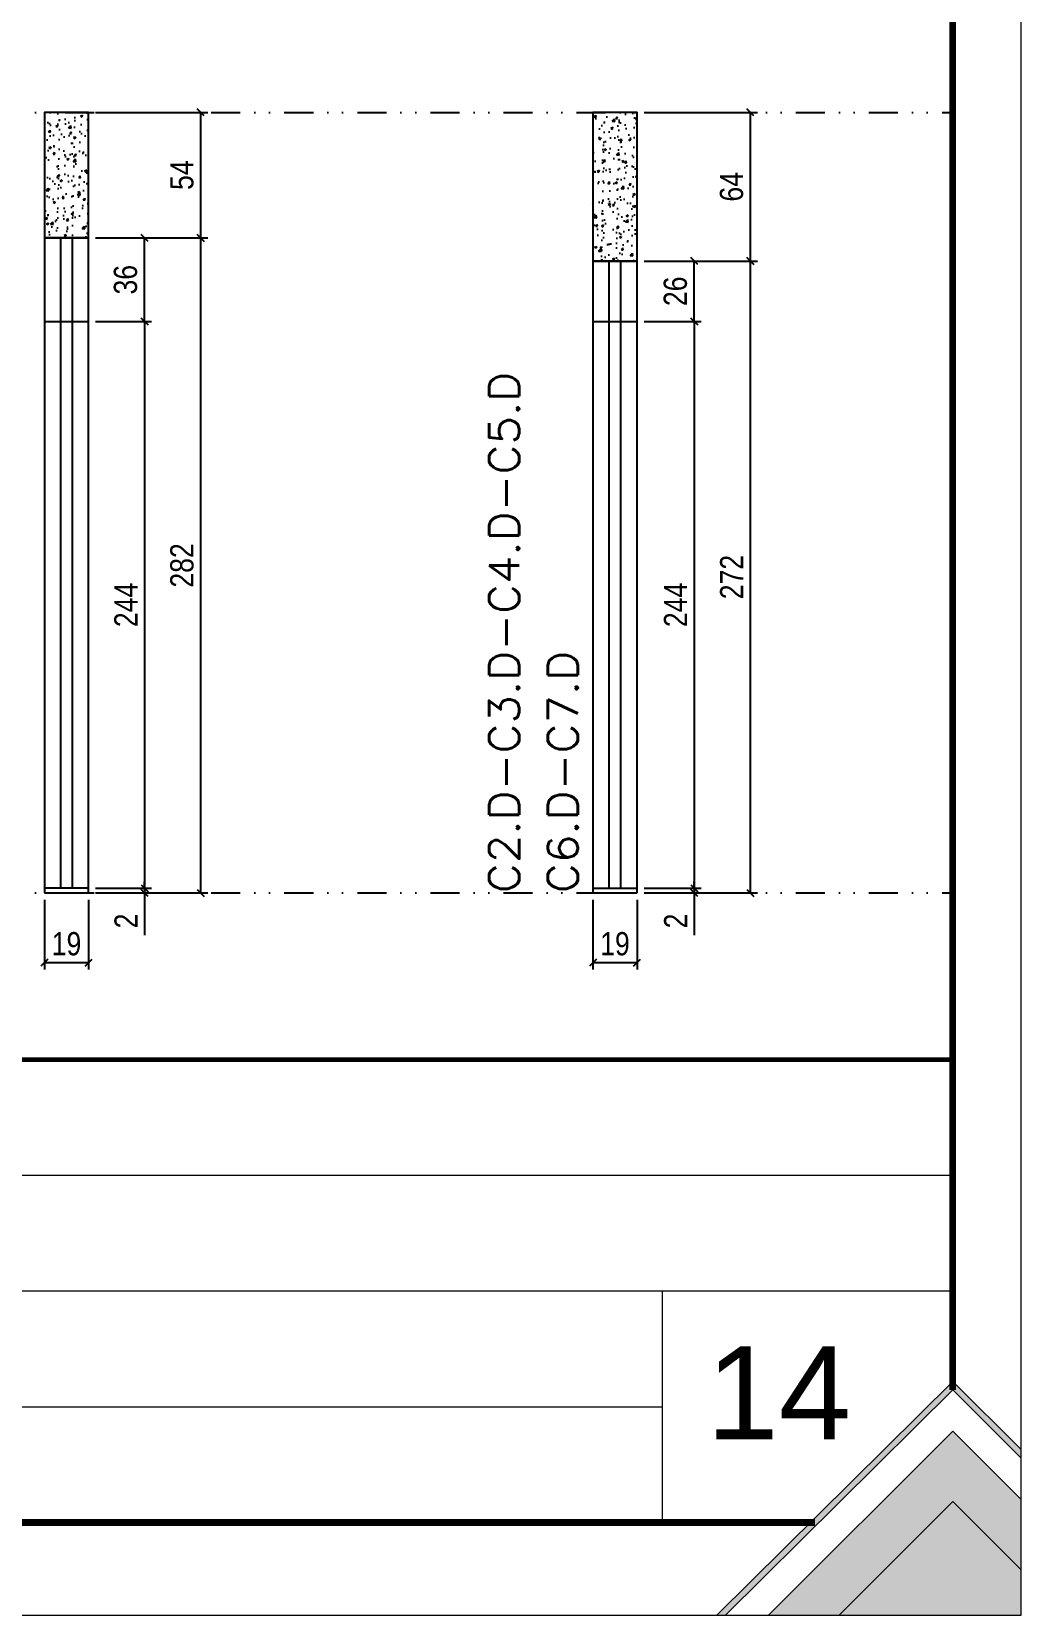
# Model space of a CAD drawing. Extents: x 71 to 6311, y -2991 to 2643.
# Drawn here: x 2716 to 3141, y -2991 to -2310 of the extents above; entities that cross this region are included whole.
import ezdxf
from ezdxf.enums import TextEntityAlignment as Align

# ---------------------------------------------------------------- set-up
doc = ezdxf.new("R2010")
doc.units = 0
doc.linetypes.add('CONTINUO', pattern=[0])
doc.linetypes.add('DIVIDE2', pattern=[0.625, 0.25, -0.125, 0, -0.125, 0, -0.125])
for name, color, linetype in [('COTA', 241, 'Continuous'), ('Nível', 160, 'Continuous'), ('Painéis', 200, 'Continuous'), ('SARR_2.2x7', 40, 'Continuous')]:
    doc.layers.add(name, color=color, linetype=linetype)
doc.layers.add('Folhas', color=255, linetype='Continuous', lineweight=9)
doc.layers.add('Texto Seção', color=7, linetype='Continuous', lineweight=15)
doc.styles.add('ARIAL', font='arial.ttf')
doc.styles.add('COTA TECNICA', font='techl___.ttf', dxfattribs={"height": 10})
doc.styles.add('REGUA-120', font='ROMANS.shx', dxfattribs={"height": 15})
doc.dimstyles.new('PAINEL-NOVA', dxfattribs={"dimtxt": 10, "dimasz": 3, "dimexe": 3, "dimexo": 3, "dimgap": 3, "dimtad": 1, "dimdec": 1, "dimzin": 12, "dimdsep": 46, "dimtxsty": 'COTA TECNICA', "dimblk1": 'OBLIQUE', "dimblk2": 'OBLIQUE', "dimsah": 1, "dimcen": 0.9, "dimclrd": 4, "dimclre": 4, "dimclrt": 240, "dimadec": 1, "dimazin": 3, "dimtfac": 1, "dimtdec": 1, "dimtix": 1, "dimtmove": 0, "dimatfit": 3, "dimfxl": 1, "dimtolj": 1, "dimtzin": 12, "dimarcsym": 0})

# ---------------------------------------------------------------- blocks, each defined once
blk = doc.blocks.new('9999999999')
at = {"transparency": 33554687}
h = blk.add_hatch(color=30, dxfattribs=at)
h.dxf.hatch_style = 1
h.paths.add_polyline_path([(1357.72, 0), (1354.03, 0), (1455.46, 100.67), (1485, 71.32), (1485, 67.65), (1455.46, 97.01)])
at = {"true_color": 0x000000, "transparency": 33554687}
h = blk.add_hatch(color=18, dxfattribs=at)
h.dxf.hatch_style = 1
h.paths.add_polyline_path([(1406.56, 0), (1376.24, 0), (1455.46, 79.22), (1485, 49.87), (1485, 19.64), (1455.51, 48.94)])
at = {"true_color": 0xff7f00, "transparency": 33554687}
h = blk.add_hatch(color=30, dxfattribs=at)
h.dxf.hatch_style = 1
h.paths.add_polyline_path([(1485, 19.64), (1485, 0), (1406.56, 0), (1455.51, 48.94)])
at = {"color": 30, "linetype": 'CONTINUO'}
for p, q in [((396.92, 189.43), (1455.46, 189.43)), ((396.92, 139.62), (1455.46, 139.62)), ((1330.41, 139.62), (1330.41, 40)), ((396.92, 89.81), (1330.41, 89.81))]:
    blk.add_line(p, q, dxfattribs=at)
at = {"color": 30, "linetype": 'CONTINUO', "const_width": 2}
blk.add_lwpolyline([(1455.46, 97.01), (1455.46, 239.24), (50, 239.24), (50, 40), (1396.18, 40)], dxfattribs=at)
at = {"color": 30, "transparency": 33554687}
for points in [[(1485, 71.32), (1455.46, 100.67), (1354.03, 0)], [(1485, 67.65), (1455.46, 97.01), (1357.72, 0)], [(1376.24, 0), (1455.46, 79.22), (1485, 49.87)], [(1406.56, 0), (1455.51, 48.94), (1485, 19.64)]]:
    blk.add_lwpolyline(points, dxfattribs=at)
at = {"layer": 'Folhas'}
blk.add_lwpolyline([(0, 0), (1485, 0), (1485, 1050), (0, 1050)], close=True, dxfattribs=at)
at = {"layer": 'Folhas', "color": 30, "const_width": 3}
for points in [[(1396.18, 1010), (50, 1010), (50, 40), (1396.18, 40)], [(1455.46, 97.01), (1455.46, 952.99)]]:
    blk.add_lwpolyline(points, dxfattribs=at)
blk = doc.blocks.new('_Oblique')
at = {"color": 0, "linetype": 'ByBlock', "lineweight": -2}
blk.add_line((-0.5, -0.5), (0.5, 0.5), dxfattribs=at)
blk = doc.blocks.new('*D346')
at = {"layer": 'COTA', "color": 4, "linetype": 'Continuous', "lineweight": -2, "ltscale": 30, "transparency": 16777216}
for p, q in [((2979.1, -2434.54), (3003.73, -2434.54)), ((3000.73, -2434.54), (3000.73, -2678.54)), ((2979.1, -2678.54), (3003.73, -2678.54))]:
    blk.add_line(p, q, dxfattribs=at)
at = {"layer": 'Defpoints', "color": 0, "linetype": 'Continuous', "ltscale": 30, "transparency": 16777216}
for p in [(2976.1, -2434.54), (2976.1, -2678.54), (3000.73, -2678.54)]:
    blk.add_point(p, dxfattribs=at)
at = {"layer": 'COTA', "color": 4, "linetype": 'Continuous', "lineweight": -2, "ltscale": 30, "transparency": 16777216, "xscale": 3, "yscale": 3, "zscale": 3}
for p, rotation in [((3000.73, -2434.54), 90), ((3000.73, -2678.54), 270)]:
    blk.add_blockref('_Oblique', p, dxfattribs=dict(at, rotation=rotation))
at = {"layer": 'COTA', "color": 240, "linetype": 'Continuous', "ltscale": 30, "transparency": 16777216, "insert": (2992.66, -2556.54), "char_height": 10, "attachment_point": 5, "rotation": 90, "style": 'COTA TECNICA'}
blk.add_mtext('\\A1;244', dxfattribs=at)
blk = doc.blocks.new('*D347')
at = {"layer": 'COTA', "color": 4, "linetype": 'Continuous', "lineweight": -2, "ltscale": 30, "transparency": 16777216}
for p, q in [((2979.1, -2408.54), (3003.73, -2408.54)), ((3000.73, -2434.54), (3000.73, -2408.54)), ((2979.1, -2434.54), (3003.73, -2434.54))]:
    blk.add_line(p, q, dxfattribs=at)
at = {"layer": 'Defpoints', "color": 0, "linetype": 'Continuous', "ltscale": 30, "transparency": 16777216}
for p in [(2976.1, -2408.54), (3000.73, -2408.54), (2976.1, -2434.54)]:
    blk.add_point(p, dxfattribs=at)
at = {"layer": 'COTA', "color": 4, "linetype": 'Continuous', "lineweight": -2, "ltscale": 30, "transparency": 16777216, "xscale": 3, "yscale": 3, "zscale": 3}
for p, rotation in [((3000.73, -2408.54), 90), ((3000.73, -2434.54), 270)]:
    blk.add_blockref('_Oblique', p, dxfattribs=dict(at, rotation=rotation))
at = {"layer": 'COTA', "color": 240, "linetype": 'Continuous', "ltscale": 30, "transparency": 16777216, "insert": (2992.63, -2421.54), "char_height": 10, "attachment_point": 5, "rotation": 90, "style": 'COTA TECNICA'}
blk.add_mtext('\\A1;26', dxfattribs=at)
blk = doc.blocks.new('*D348')
at = {"layer": 'COTA', "color": 4, "linetype": 'Continuous', "lineweight": -2, "ltscale": 30, "transparency": 16777216}
for p, q in [((2743.08, -2434.54), (2767.2, -2434.54)), ((2764.2, -2434.54), (2764.2, -2678.54)), ((2743.08, -2678.54), (2767.2, -2678.54))]:
    blk.add_line(p, q, dxfattribs=at)
at = {"layer": 'Defpoints', "color": 0, "linetype": 'Continuous', "ltscale": 30, "transparency": 16777216}
for p in [(2740.08, -2434.54), (2740.08, -2678.54), (2764.2, -2678.54)]:
    blk.add_point(p, dxfattribs=at)
at = {"layer": 'COTA', "color": 4, "linetype": 'Continuous', "lineweight": -2, "ltscale": 30, "transparency": 16777216, "xscale": 3, "yscale": 3, "zscale": 3}
for p, rotation in [((2764.2, -2434.54), 90), ((2764.2, -2678.54), 270)]:
    blk.add_blockref('_Oblique', p, dxfattribs=dict(at, rotation=rotation))
at = {"layer": 'COTA', "color": 240, "linetype": 'Continuous', "ltscale": 30, "transparency": 16777216, "insert": (2756.13, -2556.54), "char_height": 10, "attachment_point": 5, "rotation": 90, "style": 'COTA TECNICA'}
blk.add_mtext('\\A1;244', dxfattribs=at)
blk = doc.blocks.new('*D349')
at = {"layer": 'COTA', "color": 4, "linetype": 'Continuous', "lineweight": -2, "ltscale": 30, "transparency": 16777216}
for p, q in [((2743.08, -2398.54), (2767.2, -2398.54)), ((2764.2, -2434.54), (2764.2, -2398.54)), ((2743.08, -2434.54), (2767.2, -2434.54))]:
    blk.add_line(p, q, dxfattribs=at)
at = {"layer": 'Defpoints', "color": 0, "linetype": 'Continuous', "ltscale": 30, "transparency": 16777216}
for p in [(2740.08, -2398.54), (2764.2, -2398.54), (2740.08, -2434.54)]:
    blk.add_point(p, dxfattribs=at)
at = {"layer": 'COTA', "color": 4, "linetype": 'Continuous', "lineweight": -2, "ltscale": 30, "transparency": 16777216, "xscale": 3, "yscale": 3, "zscale": 3}
for p, rotation in [((2764.2, -2398.54), 90), ((2764.2, -2434.54), 270)]:
    blk.add_blockref('_Oblique', p, dxfattribs=dict(at, rotation=rotation))
at = {"layer": 'COTA', "color": 240, "linetype": 'Continuous', "ltscale": 30, "transparency": 16777216, "insert": (2755.99, -2416.54), "char_height": 10, "attachment_point": 5, "rotation": 90, "style": 'COTA TECNICA'}
blk.add_mtext('\\A1;36', dxfattribs=at)
blk = doc.blocks.new('*D361')
at = {"layer": 'COTA', "color": 4, "linetype": 'Continuous', "lineweight": -2, "ltscale": 30, "transparency": 16777216}
for p, q in [((2979.1, -2678.54), (3003.73, -2678.54)), ((3000.73, -2678.54), (3000.73, -2675.54)), ((3000.73, -2678.54), (3000.73, -2680.54)), ((2979.1, -2680.54), (3003.73, -2680.54)), ((3000.73, -2680.54), (3000.73, -2698.65))]:
    blk.add_line(p, q, dxfattribs=at)
at = {"layer": 'Defpoints', "color": 0, "linetype": 'Continuous', "ltscale": 30, "transparency": 16777216}
for p in [(2976.1, -2678.54), (3000.73, -2678.54), (2976.1, -2680.54)]:
    blk.add_point(p, dxfattribs=at)
at = {"layer": 'COTA', "color": 4, "linetype": 'Continuous', "lineweight": -2, "ltscale": 30, "transparency": 16777216, "xscale": 3, "yscale": 3, "zscale": 3}
for p, rotation in [((3000.73, -2678.54), 270), ((3000.73, -2680.54), 90)]:
    blk.add_blockref('_Oblique', p, dxfattribs=dict(at, rotation=rotation))
at = {"layer": 'COTA', "color": 240, "linetype": 'Continuous', "ltscale": 30, "transparency": 16777216, "insert": (2992.73, -2692.59), "char_height": 10, "attachment_point": 5, "rotation": 90, "style": 'COTA TECNICA'}
blk.add_mtext('\\A1;2', dxfattribs=at)
blk = doc.blocks.new('*D362')
at = {"layer": 'COTA', "color": 4, "linetype": 'Continuous', "lineweight": -2, "ltscale": 30, "transparency": 16777216}
for p, q in [((2979.1, -2408.54), (3027.9, -2408.54)), ((3024.9, -2680.54), (3024.9, -2408.54)), ((2979.1, -2680.54), (3027.9, -2680.54))]:
    blk.add_line(p, q, dxfattribs=at)
at = {"layer": 'Defpoints', "color": 0, "linetype": 'Continuous', "ltscale": 30, "transparency": 16777216}
for p in [(2976.1, -2408.54), (3024.9, -2408.54), (2976.1, -2680.54)]:
    blk.add_point(p, dxfattribs=at)
at = {"layer": 'COTA', "color": 4, "linetype": 'Continuous', "lineweight": -2, "ltscale": 30, "transparency": 16777216, "xscale": 3, "yscale": 3, "zscale": 3}
for p, rotation in [((3024.9, -2408.54), 90), ((3024.9, -2680.54), 270)]:
    blk.add_blockref('_Oblique', p, dxfattribs=dict(at, rotation=rotation))
at = {"layer": 'COTA', "color": 240, "linetype": 'Continuous', "ltscale": 30, "transparency": 16777216, "insert": (3016.83, -2544.54), "char_height": 10, "attachment_point": 5, "rotation": 90, "style": 'COTA TECNICA'}
blk.add_mtext('\\A1;272', dxfattribs=at)
blk = doc.blocks.new('*D363')
at = {"layer": 'COTA', "color": 4, "linetype": 'Continuous', "lineweight": -2, "ltscale": 30, "transparency": 16777216}
for p, q in [((2979.1, -2344.54), (3027.9, -2344.54)), ((3024.9, -2408.54), (3024.9, -2344.54)), ((2979.1, -2408.54), (3027.9, -2408.54))]:
    blk.add_line(p, q, dxfattribs=at)
at = {"layer": 'Defpoints', "color": 0, "linetype": 'Continuous', "ltscale": 30, "transparency": 16777216}
for p in [(2976.1, -2344.54), (3024.9, -2344.54), (2976.1, -2408.54)]:
    blk.add_point(p, dxfattribs=at)
at = {"layer": 'COTA', "color": 4, "linetype": 'Continuous', "lineweight": -2, "ltscale": 30, "transparency": 16777216, "xscale": 3, "yscale": 3, "zscale": 3}
for p, rotation in [((3024.9, -2344.54), 90), ((3024.9, -2408.54), 270)]:
    blk.add_blockref('_Oblique', p, dxfattribs=dict(at, rotation=rotation))
at = {"layer": 'COTA', "color": 240, "linetype": 'Continuous', "ltscale": 30, "transparency": 16777216, "insert": (3016.8, -2376.54), "char_height": 10, "attachment_point": 5, "rotation": 90, "style": 'COTA TECNICA'}
blk.add_mtext('\\A1;64', dxfattribs=at)
blk = doc.blocks.new('*D364')
at = {"layer": 'COTA', "color": 4, "linetype": 'Continuous', "lineweight": -2, "ltscale": 30, "transparency": 16777216}
for p, q in [((2957.1, -2683.54), (2957.1, -2713.54)), ((2976.1, -2683.54), (2976.1, -2713.54)), ((2957.1, -2710.54), (2976.1, -2710.54))]:
    blk.add_line(p, q, dxfattribs=at)
at = {"layer": 'Defpoints', "color": 0, "linetype": 'Continuous', "ltscale": 30, "transparency": 16777216}
for p in [(2957.1, -2680.54), (2976.1, -2680.54), (2976.1, -2710.54)]:
    blk.add_point(p, dxfattribs=at)
at = {"layer": 'COTA', "color": 4, "linetype": 'Continuous', "lineweight": -2, "ltscale": 30, "transparency": 16777216, "xscale": 3, "yscale": 3, "zscale": 3, "rotation": 180}
blk.add_blockref('_Oblique', (2957.1, -2710.54), dxfattribs=at)
at = {"layer": 'COTA', "color": 4, "linetype": 'Continuous', "lineweight": -2, "ltscale": 30, "transparency": 16777216, "xscale": 3, "yscale": 3, "zscale": 3}
blk.add_blockref('_Oblique', (2976.1, -2710.54), dxfattribs=at)
at = {"layer": 'COTA', "color": 240, "linetype": 'Continuous', "ltscale": 30, "transparency": 16777216, "insert": (2966.6, -2702.45), "char_height": 10, "attachment_point": 5, "style": 'COTA TECNICA'}
blk.add_mtext('\\A1;19', dxfattribs=at)
blk = doc.blocks.new('*D365')
at = {"layer": 'COTA', "color": 4, "linetype": 'Continuous', "lineweight": -2, "ltscale": 30, "transparency": 16777216}
for p, q in [((2743.08, -2678.54), (2767.2, -2678.54)), ((2764.2, -2678.54), (2764.2, -2675.54)), ((2764.2, -2678.54), (2764.2, -2680.54)), ((2743.08, -2680.54), (2767.2, -2680.54)), ((2764.2, -2680.54), (2764.2, -2698.65))]:
    blk.add_line(p, q, dxfattribs=at)
at = {"layer": 'Defpoints', "color": 0, "linetype": 'Continuous', "ltscale": 30, "transparency": 16777216}
for p in [(2740.08, -2678.54), (2764.2, -2678.54), (2740.08, -2680.54)]:
    blk.add_point(p, dxfattribs=at)
at = {"layer": 'COTA', "color": 4, "linetype": 'Continuous', "lineweight": -2, "ltscale": 30, "transparency": 16777216, "xscale": 3, "yscale": 3, "zscale": 3}
for p, rotation in [((2764.2, -2678.54), 270), ((2764.2, -2680.54), 90)]:
    blk.add_blockref('_Oblique', p, dxfattribs=dict(at, rotation=rotation))
at = {"layer": 'COTA', "color": 240, "linetype": 'Continuous', "ltscale": 30, "transparency": 16777216, "insert": (2756.2, -2692.59), "char_height": 10, "attachment_point": 5, "rotation": 90, "style": 'COTA TECNICA'}
blk.add_mtext('\\A1;2', dxfattribs=at)
blk = doc.blocks.new('*D366')
at = {"layer": 'COTA', "color": 4, "linetype": 'Continuous', "lineweight": -2, "ltscale": 30, "transparency": 16777216}
for p, q in [((2743.08, -2398.54), (2791.37, -2398.54)), ((2788.37, -2680.54), (2788.37, -2398.54)), ((2743.08, -2680.54), (2791.37, -2680.54))]:
    blk.add_line(p, q, dxfattribs=at)
at = {"layer": 'Defpoints', "color": 0, "linetype": 'Continuous', "ltscale": 30, "transparency": 16777216}
for p in [(2740.08, -2398.54), (2788.37, -2398.54), (2740.08, -2680.54)]:
    blk.add_point(p, dxfattribs=at)
at = {"layer": 'COTA', "color": 4, "linetype": 'Continuous', "lineweight": -2, "ltscale": 30, "transparency": 16777216, "xscale": 3, "yscale": 3, "zscale": 3}
for p, rotation in [((2788.37, -2398.54), 90), ((2788.37, -2680.54), 270)]:
    blk.add_blockref('_Oblique', p, dxfattribs=dict(at, rotation=rotation))
at = {"layer": 'COTA', "color": 240, "linetype": 'Continuous', "ltscale": 30, "transparency": 16777216, "insert": (2780.28, -2539.54), "char_height": 10, "attachment_point": 5, "rotation": 90, "style": 'COTA TECNICA'}
blk.add_mtext('\\A1;282', dxfattribs=at)
blk = doc.blocks.new('*D367')
at = {"layer": 'COTA', "color": 4, "linetype": 'Continuous', "lineweight": -2, "ltscale": 30, "transparency": 16777216}
for p, q in [((2743.08, -2344.54), (2791.37, -2344.54)), ((2788.37, -2398.54), (2788.37, -2344.54)), ((2743.08, -2398.54), (2791.37, -2398.54))]:
    blk.add_line(p, q, dxfattribs=at)
at = {"layer": 'Defpoints', "color": 0, "linetype": 'Continuous', "ltscale": 30, "transparency": 16777216}
for p in [(2740.08, -2344.54), (2788.37, -2344.54), (2740.08, -2398.54)]:
    blk.add_point(p, dxfattribs=at)
at = {"layer": 'COTA', "color": 4, "linetype": 'Continuous', "lineweight": -2, "ltscale": 30, "transparency": 16777216, "xscale": 3, "yscale": 3, "zscale": 3}
for p, rotation in [((2788.37, -2344.54), 90), ((2788.37, -2398.54), 270)]:
    blk.add_blockref('_Oblique', p, dxfattribs=dict(at, rotation=rotation))
at = {"layer": 'COTA', "color": 240, "linetype": 'Continuous', "ltscale": 30, "transparency": 16777216, "insert": (2780.26, -2371.54), "char_height": 10, "attachment_point": 5, "rotation": 90, "style": 'COTA TECNICA'}
blk.add_mtext('\\A1;54', dxfattribs=at)
blk = doc.blocks.new('*D368')
at = {"layer": 'COTA', "color": 4, "linetype": 'Continuous', "lineweight": -2, "ltscale": 30, "transparency": 16777216}
for p, q in [((2721.08, -2683.54), (2721.08, -2713.54)), ((2740.08, -2683.54), (2740.08, -2713.54)), ((2721.08, -2710.54), (2740.08, -2710.54))]:
    blk.add_line(p, q, dxfattribs=at)
at = {"layer": 'Defpoints', "color": 0, "linetype": 'Continuous', "ltscale": 30, "transparency": 16777216}
for p in [(2721.08, -2680.54), (2740.08, -2680.54), (2740.08, -2710.54)]:
    blk.add_point(p, dxfattribs=at)
at = {"layer": 'COTA', "color": 4, "linetype": 'Continuous', "lineweight": -2, "ltscale": 30, "transparency": 16777216, "xscale": 3, "yscale": 3, "zscale": 3, "rotation": 180}
blk.add_blockref('_Oblique', (2721.08, -2710.54), dxfattribs=at)
at = {"layer": 'COTA', "color": 4, "linetype": 'Continuous', "lineweight": -2, "ltscale": 30, "transparency": 16777216, "xscale": 3, "yscale": 3, "zscale": 3}
blk.add_blockref('_Oblique', (2740.08, -2710.54), dxfattribs=at)
at = {"layer": 'COTA', "color": 240, "linetype": 'Continuous', "ltscale": 30, "transparency": 16777216, "insert": (2730.58, -2702.45), "char_height": 10, "attachment_point": 5, "style": 'COTA TECNICA'}
blk.add_mtext('\\A1;19', dxfattribs=at)

msp = doc.modelspace()

# ---------------------------------------------------------------- hatches: boundary and pattern name
at = {"layer": 'COTA', "linetype": 'Continuous', "ltscale": 30}
h = msp.add_hatch(dxfattribs=at)
h.set_pattern_fill('AR-CONC', color=256, scale=0.05, angle=1)
h.set_pattern_definition([(51, (4931.079, -2244.539), (9.121755, -0.637855), [0.9525, -10.4775]), (356, (4931.079, -2244.539), (-1.928623, 9.520633), [0.762, -8.38203]), (101.45144, (4931.839, -2244.592), (7.193132, 8.882778), [0.8095, -8.904512]), (47.1842, (4931.035, -2241.999), (13.588575, -1.86525), [1.42875, -15.71625]), (97.63556, (4932.167, -2242.155), (11.65249, 12.576586), [1.21425, -13.35678]), (352.18415, (4931.035, -2242), (11.65249, 12.57659), [1.143, -12.57299]), (22, (4932.316, -2242.612), (7.668804, -4.98018), [0.9525, -10.4775]), (327, (4932.316, -2242.612), (2.928905, 9.261925), [0.762, -8.382]), (72.45145, (4932.955, -2243.027), (10.59771, 4.281746), [0.8095, -8.904497]), (38.5, (4931.079, -2244.539), (0.080622, 4.229803), [0, -8.2804, 0, -8.509, 0, -8.41375]), (8.5, (4931.079, -2244.539), (3.253055, 5.066574), [0, -4.8514, 0, -8.0899, 0, -3.20675]), (328.5, (4928.2474, -2244.5884), (6.783496, -0.1680745), [0, -3.175, 0, -9.906, 0, -13.1445]), (318.5, (4926.9776, -2244.6105), (7.383143, 1.400391), [0, -4.1275, 0, -6.5786, 0, -9.3345])])
h.paths.add_polyline_path([(2740.079, -2344.539), (2721.079, -2344.539), (2721.079, -2398.539), (2740.079, -2398.539)])
h = msp.add_hatch(dxfattribs=at)
h.set_pattern_fill('AR-CONC', color=256, scale=0.05, angle=1)
h.set_pattern_definition([(51, (5392.101, -2244.539), (9.121755, -0.637855), [0.9525, -10.4775]), (356, (5392.101, -2244.539), (-1.928623, 9.520633), [0.762, -8.38203]), (101.45144, (5392.861, -2244.592), (7.193132, 8.882778), [0.8095, -8.904512]), (47.1842, (5392.057, -2241.999), (13.588575, -1.865247), [1.42875, -15.71625]), (97.63556, (5393.189, -2242.155), (11.65249, 12.576586), [1.21425, -13.35678]), (352.18415, (5392.057, -2242), (11.65249, 12.576586), [1.143, -12.57299]), (22, (5393.3376, -2242.612), (7.668804, -4.98018), [0.9525, -10.4775]), (327, (5393.338, -2242.612), (2.928905, 9.261925), [0.762, -8.382]), (72.45145, (5393.977, -2243.027), (10.597708, 4.281746), [0.8095, -8.904497]), (38.5, (5392.101, -2244.539), (0.080622, 4.229803), [0, -8.2804, 0, -8.509, 0, -8.41375]), (8.5, (5392.101, -2244.539), (3.253055, 5.066574), [0, -4.8514, 0, -8.0899, 0, -3.20675]), (328.5, (5389.2693, -2244.5884), (6.783496, -0.1680745), [0, -3.175, 0, -9.906, 0, -13.1445]), (318.5, (5387.9995, -2244.6105), (7.383143, 1.400391), [0, -4.1275, 0, -6.5786, 0, -9.3345])])
h.paths.add_polyline_path([(2976.101, -2344.539), (2957.101, -2344.539), (2957.101, -2408.539), (2976.101, -2408.539)])

# ---------------------------------------------------------------- linework, layer by layer
for points in [[(2721.079, -2398.539), (2740.079, -2398.539), (2740.079, -2344.539), (2721.079, -2344.539)], [(2957.101, -2408.539), (2976.101, -2408.539), (2976.101, -2344.539), (2957.101, -2344.539)]]:
    msp.add_lwpolyline(points, close=True, dxfattribs=at)
at = {"layer": 'Nível', "color": 4, "linetype": 'DIVIDE2', "ltscale": 50}
for p, q in [((1975.145, -2344.539), (3111.927, -2344.539)), ((1975.145, -2680.539), (3112.525, -2680.539))]:
    msp.add_line(p, q, dxfattribs=at)
at = {"layer": 'Painéis', "linetype": 'Continuous', "ltscale": 30}
for p, q in [((2721.079, -2398.539), (2721.079, -2680.539)), ((2957.101, -2408.539), (2957.101, -2680.539))]:
    msp.add_line(p, q, dxfattribs=at)
for points in [[(2740.079, -2398.539), (2721.079, -2398.539)], [(2740.079, -2680.539), (2740.079, -2398.539)], [(2976.101, -2408.539), (2957.101, -2408.539)], [(2976.101, -2680.539), (2976.101, -2408.539)], [(2721.079, -2434.539), (2740.079, -2434.539)], [(2957.101, -2434.539), (2976.101, -2434.539)], [(2740.079, -2678.539), (2721.079, -2678.539)], [(2957.101, -2678.539), (2976.101, -2678.539)], [(2721.079, -2680.539), (2740.079, -2680.539)], [(2957.101, -2680.539), (2976.101, -2680.539)]]:
    msp.add_lwpolyline(points, dxfattribs=at)
at = {"layer": 'SARR_2.2x7', "linetype": 'Continuous', "ltscale": 30}
for p, q in [((2728.079, -2678.539), (2728.079, -2398.539)), ((2733.079, -2678.539), (2733.079, -2398.539)), ((2964.101, -2678.539), (2964.101, -2408.539)), ((2969.101, -2678.539), (2969.101, -2408.539))]:
    msp.add_line(p, q, dxfattribs=at)

# ---------------------------------------------------------------- block references
at = {"layer": 'Folhas'}
msp.add_blockref('9999999999', (1656.471, -2991.496), dxfattribs=at)

# ---------------------------------------------------------------- texts
at = {"layer": 'Folhas', "style": 'ARIAL'}
msp.add_text('14', height=40, dxfattribs=at).set_placement((3037.102, -2895.755), align=Align.MIDDLE)
at = {"layer": 'Texto Seção', "style": 'REGUA-120', "width": 1.1}
for s, p in [('C2.D-C3.D-C4.D-C5.D', (2925.428, -2680.539)), ('C6.D-C7.D', (2950.681, -2680.539))]:
    msp.add_text(s, height=13, rotation=90, dxfattribs=at).set_placement(p)

# ---------------------------------------------------------------- dimensions: what is measured, and where the dimension line sits
at = {"layer": 'COTA', "linetype": 'Continuous', "ltscale": 30}
for base, p1, p2, picture, middle in [((2788.374, -2344.539), (2740.079, -2398.539), (2740.079, -2344.539), '*D367', (2780.264, -2371.539)), ((3024.903, -2344.539), (2976.101, -2408.539), (2976.101, -2344.539), '*D363', (3016.8, -2376.539)), ((2764.204, -2398.539), (2740.079, -2434.539), (2740.079, -2398.539), '*D349', (2755.985, -2416.539)), ((2788.374, -2398.539), (2740.079, -2680.539), (2740.079, -2398.539), '*D366', (2780.279, -2539.539)), ((3000.733, -2408.539), (2976.101, -2434.539), (2976.101, -2408.539), '*D347', (2992.631, -2421.539)), ((3024.903, -2408.539), (2976.101, -2680.539), (2976.101, -2408.539), '*D362', (3016.83, -2544.539)), ((2764.204, -2678.539), (2740.079, -2434.539), (2740.079, -2678.539), '*D348', (2756.131, -2556.539)), ((3000.733, -2678.539), (2976.101, -2434.539), (2976.101, -2678.539), '*D346', (2992.66, -2556.539))]:
    dim = msp.add_linear_dim(base=base, p1=p1, p2=p2, angle=90, dimstyle='PAINEL-NOVA', dxfattribs=at)
    dim.commit()
    dim.dimension.update_dxf_attribs({"geometry": picture, "text_midpoint": middle})
for base, p1, p2, picture, middle in [((2764.204, -2678.539), (2740.079, -2680.539), (2740.079, -2678.539), '*D365', (2764.204, -2692.594)), ((3000.733, -2678.539), (2976.101, -2680.539), (2976.101, -2678.539), '*D361', (3000.733, -2692.594))]:
    dim = msp.add_linear_dim(base=base, p1=p1, p2=p2, angle=90, dimstyle='PAINEL-NOVA', dxfattribs=at)
    dim.commit()
    dim.dimension.update_dxf_attribs({"geometry": picture, "text_midpoint": middle, "dimtype": 160})
for base, p1, p2, picture, middle in [((2740.079, -2710.539), (2721.079, -2680.539), (2740.079, -2680.539), '*D368', (2730.579, -2702.451)), ((2976.101, -2710.539), (2957.101, -2680.539), (2976.101, -2680.539), '*D364', (2966.601, -2702.451))]:
    dim = msp.add_linear_dim(base=base, p1=p1, p2=p2, dimstyle='PAINEL-NOVA', dxfattribs=at)
    dim.commit()
    dim.dimension.update_dxf_attribs({"geometry": picture, "text_midpoint": middle})

doc.saveas('drawing.dxf')
